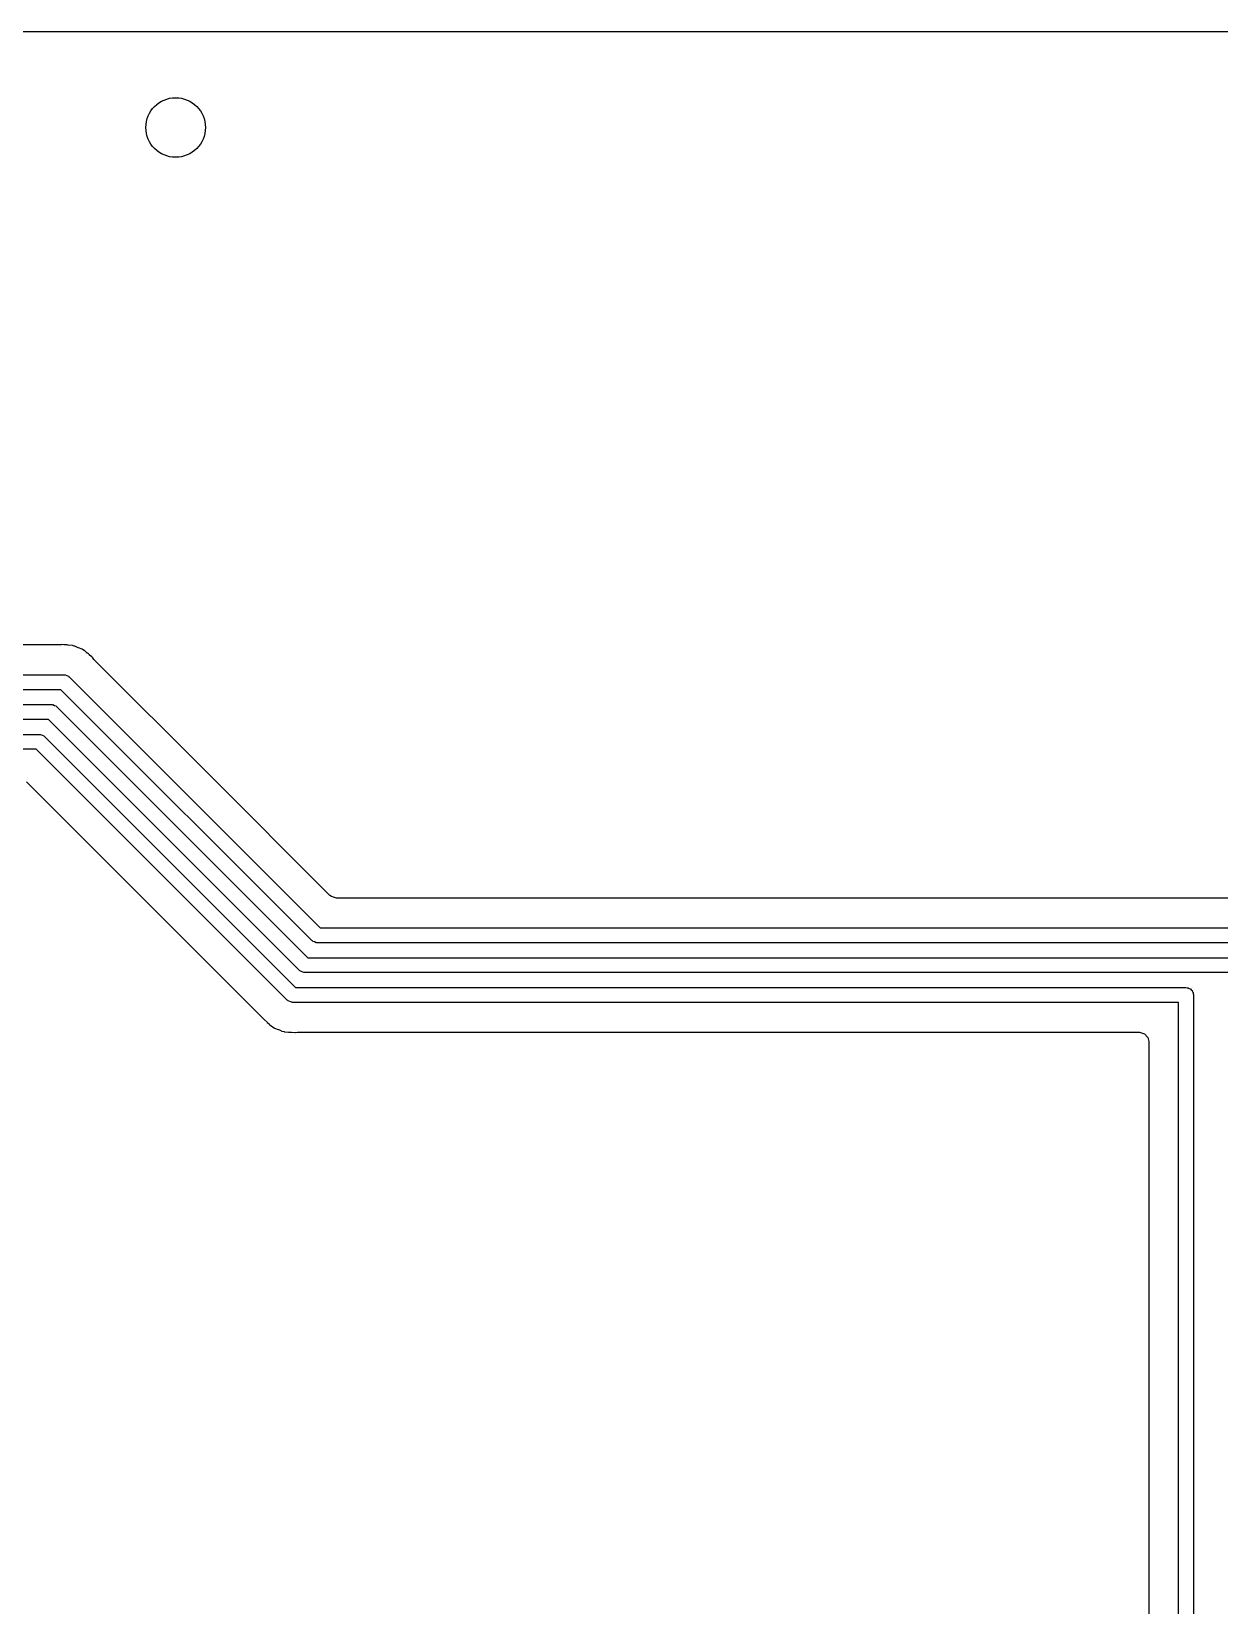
# Model space of a CAD drawing. Extents: x 0.71 to 7.56, y -5.16 to -0.79.
# Drawn here: x 2.48 to 3.108, y -3.213 to -2.38 of the extents above; entities that cross this region are included whole.
import ezdxf

# ---------------------------------------------------------------- set-up
doc = ezdxf.new("R2010")
doc.units = 0
doc.header["$MEASUREMENT"] = 0
doc.layers.add('BLACK', color=7, linetype='CONTINUOUS')

msp = doc.modelspace()

# ---------------------------------------------------------------- linework, layer by layer
at = {"layer": 'BLACK', "linetype": 'CONTINUOUS'}
for p, q in [((2.25453, -2.38033), (3.45448, -2.38033)), ((2.49465, -2.7047), (2.09286, -2.7047)), ((2.49569, -2.70459), (2.49465, -2.7047)), ((2.49588, -2.70455), (2.49569, -2.70459)), ((2.49722, -2.70465), (2.49588, -2.70455)), ((2.49588, -2.70455), (2.49588, -2.70455)), ((2.49791, -2.7047), (2.49722, -2.70465)), ((2.49809, -2.7047), (2.49791, -2.7047)), ((2.49871, -2.7047), (2.49809, -2.7047)), ((2.49932, -2.70479), (2.49871, -2.7047)), ((2.49949, -2.70481), (2.49932, -2.70479)), ((2.50153, -2.70496), (2.49949, -2.70481)), ((2.50171, -2.70502), (2.50153, -2.70496)), ((2.50272, -2.70528), (2.50171, -2.70502)), ((2.50291, -2.70531), (2.50272, -2.70528)), ((2.50476, -2.70616), (2.50291, -2.70531)), ((2.50291, -2.70531), (2.50291, -2.70531)), ((2.50492, -2.70622), (2.50476, -2.70616)), ((2.50684, -2.70694), (2.50492, -2.70622)), ((2.50699, -2.70705), (2.50684, -2.70694)), ((2.50684, -2.70694), (2.50684, -2.70694)), ((2.50789, -2.70758), (2.50699, -2.70705)), ((2.50806, -2.70766), (2.50789, -2.70758)), ((2.5096, -2.709), (2.50806, -2.70766)), ((2.50806, -2.70766), (2.50806, -2.70766)), ((2.50806, -2.70766), (2.50806, -2.70766)), ((2.50974, -2.70911), (2.5096, -2.709)), ((2.51023, -2.70948), (2.50974, -2.70911)), ((2.51067, -2.70992), (2.51023, -2.70948)), ((2.51023, -2.70948), (2.51023, -2.70948)), ((2.5108, -2.71004), (2.51067, -2.70992)), ((2.5119, -2.71099), (2.5108, -2.71004)), ((2.51234, -2.71137), (2.5119, -2.71099)), ((2.51245, -2.71153), (2.51234, -2.71137)), ((2.51234, -2.71137), (2.51234, -2.71137)), ((2.5131, -2.71235), (2.51245, -2.71153)), ((2.57365, -2.77289), (2.5131, -2.71235)), ((2.08431, -2.72047), (2.4973, -2.72047)), ((2.4973, -2.72047), (2.4976, -2.72057)), ((2.4976, -2.72057), (2.49791, -2.72052)), ((2.49791, -2.72052), (2.49874, -2.72094)), ((2.49874, -2.72094), (2.49961, -2.72122)), ((2.49961, -2.72122), (2.4998, -2.72148)), ((2.4998, -2.72148), (2.50008, -2.72163)), ((2.49567, -2.72835), (2.08268, -2.72835)), ((2.62837, -2.86105), (2.49567, -2.72835)), ((2.50008, -2.72163), (2.63279, -2.85433)), ((2.04543, -2.73622), (2.49077, -2.73622)), ((2.49077, -2.73622), (2.49108, -2.73632)), ((2.49108, -2.73632), (2.49139, -2.73627)), ((2.49139, -2.73627), (2.49221, -2.73669)), ((2.49221, -2.73669), (2.49309, -2.73697)), ((2.49309, -2.73697), (2.49328, -2.73723)), ((2.49328, -2.73723), (2.49356, -2.73737)), ((2.49356, -2.73737), (2.62626, -2.87008)), ((2.48914, -2.74409), (2.0438, -2.74409)), ((2.62185, -2.8768), (2.48914, -2.74409)), ((2.00492, -2.75197), (2.48425, -2.75197)), ((2.48425, -2.75197), (2.48455, -2.75207)), ((2.48455, -2.75207), (2.48487, -2.75202)), ((2.48487, -2.75202), (2.48569, -2.75244)), ((2.48569, -2.75244), (2.48657, -2.75272)), ((2.48657, -2.75272), (2.48675, -2.75298)), ((2.48675, -2.75298), (2.48704, -2.75312)), ((2.48704, -2.75312), (2.61974, -2.88583)), ((2.48262, -2.75984), (2.00492, -2.75984)), ((2.61533, -2.89255), (2.48262, -2.75984)), ((2.47752, -2.77704), (2.60231, -2.90183)), ((2.63789, -2.83713), (2.57365, -2.77289)), ((2.6387, -2.83779), (2.63789, -2.83713)), ((2.64134, -2.83856), (2.6387, -2.83779)), ((3.52897, -2.83856), (2.64134, -2.83856)), ((2.63279, -2.85433), (3.52756, -2.85433)), ((2.62866, -2.8612), (2.62837, -2.86105)), ((2.62884, -2.86145), (2.62866, -2.8612)), ((2.62972, -2.86174), (2.62884, -2.86145)), ((2.63054, -2.86216), (2.62972, -2.86174)), ((2.63085, -2.86211), (2.63054, -2.86216)), ((2.63116, -2.8622), (2.63085, -2.86211)), ((3.52362, -2.8622), (2.63116, -2.8622)), ((2.62626, -2.87008), (3.36024, -2.87008)), ((2.62213, -2.87694), (2.62185, -2.8768)), ((2.62232, -2.8772), (2.62213, -2.87694)), ((2.6232, -2.87749), (2.62232, -2.8772)), ((2.62402, -2.8779), (2.6232, -2.87749)), ((2.62433, -2.87785), (2.62402, -2.8779)), ((2.62463, -2.87795), (2.62433, -2.87785)), ((3.3563, -2.87795), (2.62463, -2.87795)), ((2.61974, -2.88583), (3.09055, -2.88583)), ((3.09055, -2.88583), (3.09114, -2.88602)), ((3.09114, -2.88602), (3.09177, -2.88602)), ((3.09177, -2.88602), (3.09227, -2.88639)), ((3.09227, -2.88639), (3.09287, -2.88658)), ((3.09287, -2.88658), (3.09323, -2.88708)), ((3.09323, -2.88708), (3.09374, -2.88745)), ((3.09374, -2.88745), (3.09393, -2.88804)), ((2.61561, -2.89269), (2.61533, -2.89255)), ((2.6158, -2.89295), (2.61561, -2.89269)), ((2.61667, -2.89323), (2.6158, -2.89295)), ((2.61749, -2.89365), (2.61667, -2.89323)), ((2.61781, -2.8936), (2.61749, -2.89365)), ((2.61811, -2.8937), (2.61781, -2.8936)), ((3.08661, -2.8937), (2.61811, -2.8937)), ((3.08661, -3.477), (3.08661, -2.8937)), ((3.09393, -2.88804), (3.0943, -2.88855)), ((3.0943, -2.88855), (3.0943, -2.88917)), ((3.0943, -2.88917), (3.09449, -2.88976)), ((3.09449, -2.88976), (3.09449, -3.477)), ((2.60231, -2.90183), (2.60296, -2.90264)), ((2.60296, -2.90264), (2.60307, -2.9028)), ((2.60307, -2.9028), (2.60307, -2.9028)), ((2.60307, -2.9028), (2.60461, -2.90414)), ((2.60461, -2.90414), (2.60474, -2.90426)), ((2.60474, -2.90426), (2.60517, -2.90469)), ((2.60517, -2.90469), (2.60517, -2.90469)), ((2.60517, -2.90469), (2.60517, -2.90469)), ((2.60517, -2.90469), (2.60567, -2.90506)), ((2.60567, -2.90506), (2.6058, -2.90517)), ((2.6058, -2.90517), (2.60701, -2.90621)), ((2.60701, -2.90621), (2.60735, -2.90651)), ((2.60735, -2.90651), (2.60752, -2.90659)), ((2.60752, -2.90659), (2.60842, -2.90712)), ((2.60842, -2.90712), (2.60857, -2.90724)), ((2.60857, -2.90724), (2.61048, -2.90795)), ((2.61048, -2.90795), (2.61064, -2.90802)), ((2.61064, -2.90802), (2.61122, -2.90828)), ((2.61122, -2.90828), (2.6125, -2.90886)), ((2.6125, -2.90886), (2.6125, -2.90886)), ((2.6125, -2.90886), (2.6125, -2.90886)), ((2.6125, -2.90886), (2.61269, -2.90889)), ((2.61269, -2.90889), (2.6137, -2.90915)), ((2.6137, -2.90915), (2.61388, -2.90922)), ((2.61388, -2.90922), (2.61592, -2.90936)), ((2.61592, -2.90936), (2.61609, -2.90938)), ((2.61609, -2.90938), (2.6167, -2.90947)), ((2.6167, -2.90947), (2.61732, -2.90947)), ((2.61732, -2.90947), (2.61749, -2.90947)), ((2.61749, -2.90947), (2.61953, -2.90962)), ((2.61953, -2.90962), (2.61972, -2.90958)), ((2.61972, -2.90958), (2.62075, -2.90947)), ((2.62075, -2.90947), (3.06596, -2.90947)), ((3.06596, -2.90947), (3.0686, -2.91024)), ((3.0686, -2.91024), (3.07041, -2.91232)), ((3.07041, -2.91232), (3.07085, -2.91435)), ((3.07085, -2.91435), (3.07085, -3.46524))]:
    msp.add_line(p, q, dxfattribs=at)
at = {"layer": 'BLACK'}
msp.add_circle((2.5563, -2.4311), 0.015748, dxfattribs=at)

doc.saveas('drawing.dxf')
